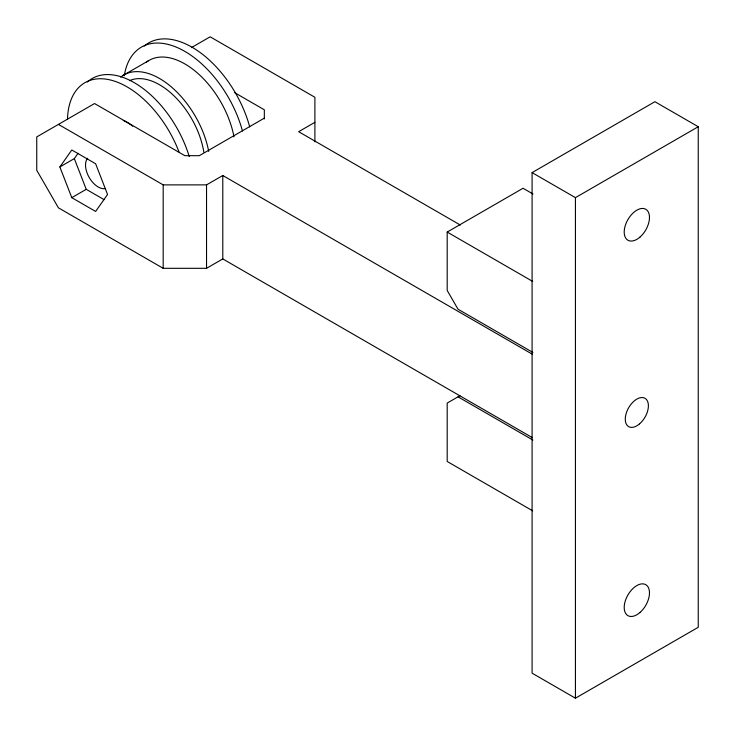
<?xml version="1.0" encoding="UTF-8"?>
<svg xmlns="http://www.w3.org/2000/svg" width="735" height="735" viewBox="0 0 735 735"><rect width="100%" height="100%" fill="white"/><g stroke="black" fill="none" stroke-linecap="round" stroke-linejoin="round"><path stroke-width="1.1" d="M59.866 166.946L71.791 149.986L95.633 163.758L107.549 194.481L95.633 211.441L71.791 197.669L59.866 166.946L74.318 158.604L78.085 153.248M122.864 75.549L148.148 60.95M191.422 47.61L210.146 36.805L314.902 97.286L314.902 141.855M71.791 197.669L86.243 189.327L104.122 199.654M264.334 118.142L199.304 155.682L184.862 155.682L94.549 103.543L36.75 136.912L36.75 170.281L58.423 207.83L163.179 268.312L206.535 268.312L222.788 258.922L532.287 437.61M58.423 124.399L163.179 184.88L206.535 184.88L222.788 175.5L532.287 354.187M314.902 122.313L298.649 131.703L460.34 225.057M532.085 172.615L654.903 101.706L698.25 126.732L698.25 627.286L575.432 698.195L532.085 673.168L532.085 172.615L575.432 197.642L698.25 126.732M532.903 352.451L458.024 309.224L447.192 290.454L447.192 232.058L523.054 188.261L532.994 194.003M460 395.687L447.192 403.083L447.192 461.479L532.691 510.843M234.557 92.61L264.334 109.8L264.334 118.941M447.192 232.058L532.691 281.422M458.024 396.827L532.903 440.054M74.318 158.604L86.243 189.327M575.432 197.642L575.432 698.195M222.788 175.5L222.788 258.922M206.535 184.88L206.535 268.312M163.179 184.88L163.179 268.312M144.189 46.112A86.849 50.145 60 0 1 201.95 53.857A86.849 50.145 60 0 1 249.698 126.861M124.27 75.788A86.849 50.145 60 0 1 179.037 48.363A86.849 50.145 60 0 1 242.477 131.032M145.953 62.548A71.525 41.289 60 0 1 196.227 71.975A71.525 41.289 60 0 1 233.987 136.82M120.669 77.147A71.525 41.289 60 0 1 170.943 86.574A71.525 41.289 60 0 1 208.703 151.419M123.287 120.421A40.866 23.593 60 0 1 132.695 126.209M129.663 80.584A63.862 36.869 60 0 1 203.825 152.09M67.482 119.373A84.295 48.666 60 0 1 112.777 80.62A84.295 48.666 60 0 1 179.028 151.989M87.29 82.054A84.295 48.666 60 0 1 89.707 80.087M90.552 79.499A84.295 48.666 60 0 1 189.244 156.601M105.188 188.564A17.879 10.327 60 0 1 89.22 177.53A17.879 10.327 60 0 1 87.649 158.19M640.111 612.384A17.879 10.327 -60 0 0 645.78 584.683A17.879 10.327 -60 0 0 624.631 603.444A17.879 10.327 -60 0 0 640.111 612.384M640.111 236.973A17.879 10.327 -60 0 0 645.78 209.273A17.879 10.327 -60 0 0 624.631 228.034A17.879 10.327 -60 0 0 640.111 236.973M639.569 423.856A16.345 9.436 -60 0 0 645.201 398.416A16.345 9.436 -60 0 0 625.742 415.119A16.345 9.436 -60 0 0 639.569 423.856"/></g></svg>
